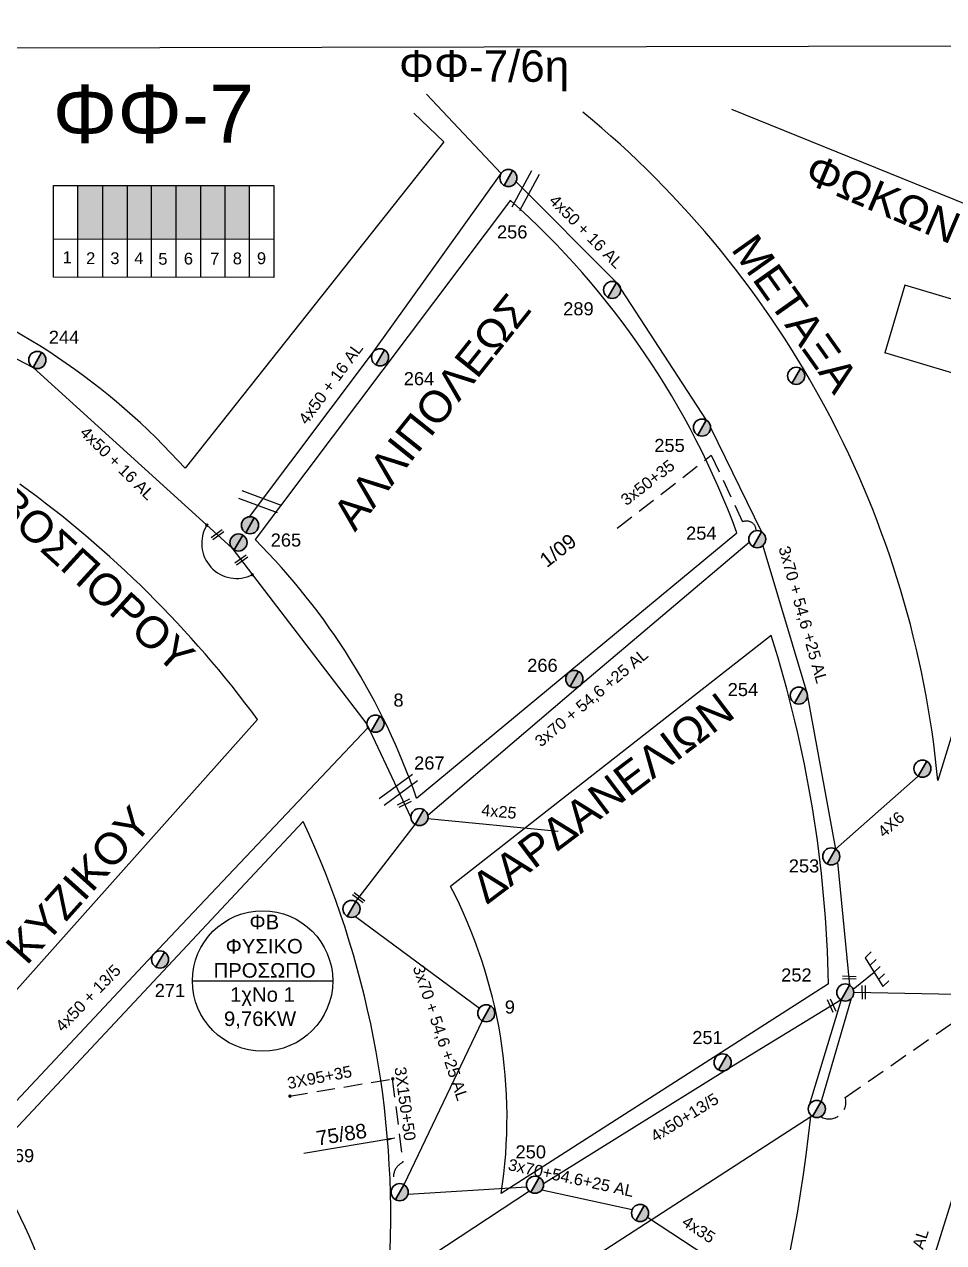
# Model space of a CAD drawing. Header units: millimetres. Extents: x 1421 to 7547, y 822 to 1863.
# Drawn here: x 5951.4 to 6078.1, y 1688.1 to 1855.8 of the extents above; entities that cross this region are included whole.
import ezdxf
from ezdxf.enums import TextEntityAlignment as Align

# ---------------------------------------------------------------- set-up
doc = ezdxf.new("R2010")
doc.units = ezdxf.units.MM
doc.linetypes.add('DASHED', pattern=[19.05, 12.7, -6.35])
doc.layers.get('0').update_dxf_attribs({"lineweight": 30})
for name, color, linetype, lineweight in [('4x35', 1, 'DASHED', 30), ('4x50+13_5', 7, 'Continuous', 30), ('Pillar OTE', 7, 'Continuous', 30), ('TEXT_ΚΑΛΩΔΙΩΝ', 7, 'Continuous', 30), ('Άγνωστο Υπόγειο Καλώδιο', 7, 'DASHED', 30), ('Γυμνά εναέρια ΧΤ και ΦΟΠ (3Φ)   4x50+16AL', 7, 'Continuous', 30), ('Εναέρια παροχή ΧΤ 4x25', 7, 'SYN_LINE', 30), ('Επιγραφές - Σχήματα', 7, 'Continuous', 30), ('Καλωδια Χ.Τ 3x95+35', 7, 'DASHED', 30), ('Καλωδια Χ.Τ. 3x50+35', 7, 'Continuous', 30), ('Καλώδια ΧΤ   3x150+50CU', 7, 'DASHED', 30), ('Καλώδια ΧΤ   3x150AL+50CU', 7, 'DASHED', 30), ('Μηχανική τομή', 7, 'Continuous', 30), ('Στύλος Ξύλινος', 7, 'Continuous', 30), ('Στύλος Ξύλινος @ 1', 7, 'Continuous', 30), ('Στύλος ΦΜ', 7, 'Continuous', 30), ('Στύλος ΦΜ @ 1', 7, 'Continuous', 30), ('ΣΥΝ.ΚΑΛ4Χ6', 7, 'YPARXSK3X70+54', 30), ('Συνδέσεις', 7, 'Continuous', 30), ('Συνεστραμμένα ΧΤ   3x70+54.6+25 AL', 7, 'SYN_LINE', 30), ('Τομή', 7, 'Continuous', 30), ('Υπόβαθρο ΔΕΗ', 7, 'Continuous', 30)]:
    doc.layers.add(name, color=color, linetype=linetype, lineweight=lineweight)
doc.styles.add('arial', font='arial.ttf')
doc.styles.get("Standard").update_dxf_attribs({"font": 'arial.ttf'})
doc.linetypes.add('SYN_LINE', pattern='A,0.5,-0.0001,["/\\/\\/\\/",Standard,S=0.1,R=0,X=0,Y=-0.05],-0.25', length=0.7501)
doc.linetypes.add('YPARXSK3X70+54', pattern='A,2.5,[131,ltypeshp.shx,S=1,R=0,X=-9e-10,Y=0],-1e-11,[131,ltypeshp.shx,S=-1,R=180,X=2,Y=0],-4.1,[131,ltypeshp.shx,S=1,R=0,X=-0.1,Y=0],-1.9,2,0', length=10.5)
doc.dimstyles.new('ISO-25', dxfattribs={"dimtxt": 2.5, "dimasz": 2.5, "dimexe": 1.25, "dimexo": 0.625, "dimtad": 1, "dimtxsty": 'Standard', "dimcen": 2.5, "dimadec": 0, "dimazin": 0, "dimtfac": 1, "dimtmove": 0, "dimatfit": 3, "dimfxl": 1, "dimarcsym": 0})

# ---------------------------------------------------------------- blocks, each defined once
blk = doc.blocks.new('ΥΠΑΡΧΩΝ ΤΣΙΜΕΝΤΕΝΙΟΣ ΣΤΥΛΟΣ')
at = {"layer": 'Στύλος ΦΜ'}
blk.add_hatch(color=7, dxfattribs=at).paths.add_polyline_path([(-1.29, -2.28, 0.574793), (2.62, 0, 0.268822), (1.3, 2.27)])
at = {"layer": 'Στύλος ΦΜ', "color": 7}
blk.add_line((-1.29, -2.28), (1.3, 2.27), dxfattribs=at)
blk.add_circle((0, 0), 2.62, dxfattribs=at)
at = {"layer": 'Στύλος ΦΜ', "flags": 4}
for tag, p in [('ΑΡΙΘΜΟΣ', (-4.68, 8.05)), ('ΤΥΠΟΣ', (-4.91, 3.03))]:
    blk.add_attdef(tag, p, '', height=4, dxfattribs=at)
blk = doc.blocks.new('ΥΠΑΡΧΩΝ ΞΥΛΙΝΟΣ ΣΤΥΛΟΣ')
at = {"layer": 'Στύλος Ξύλινος'}
h = blk.add_hatch(color=7, dxfattribs=at)
h.paths.add_polyline_path([(-2.62, 0, 0.270008), (-1.29, -2.28), (1.3, 2.27, 0.576266)])
h.paths.add_polyline_path([(-1.29, -2.28, 0.574793), (2.62, 0, 0.268822), (1.3, 2.27)])
at = {"layer": 'Στύλος Ξύλινος', "color": 7}
blk.add_line((-1.29, -2.28), (1.3, 2.27), dxfattribs=at)
blk.add_circle((0, 0), 2.62, dxfattribs=at)
at = {"layer": 'Στύλος Ξύλινος', "flags": 4}
for tag, p in [('ΑΡΙΘΜΟΣ', (-4.91, 8.6)), ('ΤΥΠΟΣ', (-4.85, 3.39))]:
    blk.add_attdef(tag, p, '', height=4, dxfattribs=at)
blk = doc.blocks.new('ΜΗΧΑΝΙΚΗ ΤΟΜΗ')
at = {"layer": 'Μηχανική τομή', "lineweight": -3, "ltscale": 40}
for p, q in [((-3.78, 1.15), (3.8, 1.15)), ((3.8, -0.4), (-3.78, -0.4))]:
    blk.add_line(p, q, dxfattribs=at)
blk = doc.blocks.new('ΤΟΜΗ')
at = {"layer": 'Τομή', "lineweight": -3, "ltscale": 40}
for p, q in [((-11.37, 1.1), (11.37, 1.1)), ((11.37, -3.57), (-11.37, -3.57))]:
    blk.add_line(p, q, dxfattribs=at)
blk = doc.blocks.new('_ΣΥΝΔΕΣΗ')
at = {"layer": 'Συνδέσεις', "linetype": 'SYN_LINE', "ltscale": 40}
blk.add_hatch(color=256, dxfattribs=at).paths.add_polyline_path([(0.5, -0.01, 1), (-0.5, -0.01, 1)])
at = {"layer": 'Συνδέσεις'}
blk.add_circle((0, -0.01), 0.5, dxfattribs=at)
blk = doc.blocks.new('A$C4BA07827')
at = {"lineweight": -3}
for p, q in [((0, 4.84), (2.52, 2.11)), ((4.43, 3.45), (0.61, 0.78)), ((4.43, 3.45), (5.28, 2.68)), ((2.52, 2.11), (3.36, 1.34)), ((3.41, 2.74), (4.26, 1.96)), ((0.61, 0.78), (1.46, 0)), ((1.55, 1.43), (2.39, 0.66))]:
    blk.add_line(p, q, dxfattribs=at)

msp = doc.modelspace()

# ---------------------------------------------------------------- hatches: boundary and pattern name
at = {"layer": 'Καλώδια ΧΤ   3x150+50CU', "linetype": 'DASHED', "lineweight": -3, "ltscale": 0.2}
h = msp.add_hatch(color=30, dxfattribs=at)
h.dxf.hatch_style = 1
h.paths.add_polyline_path([(5958.79, 1826.29), (5962.23, 1826.29), (5962.23, 1833.65), (5958.79, 1833.65)])
h = msp.add_hatch(color=27, dxfattribs=at)
h.dxf.hatch_style = 1
h.paths.add_polyline_path([(5962.23, 1826.29), (5965.67, 1826.28), (5965.67, 1833.65), (5962.23, 1833.65)])
h = msp.add_hatch(color=133, dxfattribs=at)
h.dxf.hatch_style = 1
h.paths.add_polyline_path([(5968.97, 1833.65), (5965.67, 1833.65), (5965.67, 1826.28), (5968.97, 1826.28)])
h = msp.add_hatch(color=1, dxfattribs=at)
h.dxf.hatch_style = 1
h.paths.add_polyline_path([(5972.36, 1826.28), (5972.36, 1833.65), (5968.97, 1833.65), (5968.97, 1826.28)])
h = msp.add_hatch(color=173, dxfattribs=at)
h.dxf.hatch_style = 1
h.paths.add_polyline_path([(5975.75, 1833.65), (5972.36, 1833.65), (5972.36, 1826.28), (5975.75, 1826.27)])
h = msp.add_hatch(color=6, dxfattribs=at)
h.dxf.hatch_style = 1
h.paths.add_polyline_path([(5979.09, 1833.65), (5975.75, 1833.65), (5975.75, 1826.27), (5979.09, 1826.27)])
h = msp.add_hatch(color=2, dxfattribs=at)
h.dxf.hatch_style = 1
h.paths.add_polyline_path([(5979.09, 1826.27), (5982.48, 1826.27), (5982.48, 1833.65), (5979.09, 1833.65)])

# ---------------------------------------------------------------- linework, layer by layer
at = {"lineweight": -3, "ltscale": 0.2}
msp.add_line((5974.59, 1724.09), (5993.92, 1724.09), dxfattribs=at)
at = {"linetype": 'Continuous', "lineweight": -3, "ltscale": 0.2}
msp.add_lwpolyline([(5474.15, 1851.64), (7546.99, 1855.83), (7546.99, 826.44), (5474.15, 822.25)], close=True, dxfattribs=at)
at = {"color": 85, "lineweight": -3, "ltscale": 0.2}
msp.add_lwpolyline([(6019.18, 1834.14), (6033.01, 1820.28), (6045.38, 1801.32)], dxfattribs=at)
at = {"lineweight": -3, "ltscale": 0.2}
msp.add_circle((5984.26, 1724.09), 9.67, dxfattribs=at)
at = {"layer": '4x35', "color": 5, "linetype": 'SYN_LINE', "lineweight": -3, "ltscale": 10}
msp.add_lwpolyline([(6037.29, 1691.54), (6048.54, 1684.15)], dxfattribs=at)
at = {"layer": '4x50+13_5', "color": 133, "lineweight": -3, "ltscale": 0.2}
msp.add_lwpolyline([(5998.78, 1758.96), (5969.13, 1727.65), (5944.88, 1701.8)], dxfattribs=at)
at = {"layer": '4x50+13_5', "color": 5, "lineweight": -3, "ltscale": 0.2}
for points in [[(6063.96, 1721.48), (6048.04, 1711.76), (6022.96, 1696.13)], [(6021.02, 1695.13), (5984.71, 1671.24), (5962.05, 1656.59)]]:
    msp.add_lwpolyline(points, dxfattribs=at)
at = {"layer": 'Pillar OTE', "lineweight": -3, "ltscale": 40}
for points in [[(5955.47, 1821.01), (5955.47, 1833.65), (5985.8, 1833.65), (5985.8, 1820.98), (5955.47, 1821.01)], [(5958.79, 1821.01), (5958.79, 1833.65)], [(5962.23, 1821.01), (5962.23, 1833.65)], [(5965.67, 1821), (5965.67, 1833.65)], [(5968.97, 1821), (5968.97, 1833.65)], [(5972.36, 1821), (5972.36, 1833.65)], [(5975.75, 1820.99), (5975.75, 1833.65)], [(5979.09, 1820.99), (5979.09, 1833.65)], [(5982.48, 1820.99), (5982.48, 1833.65)], [(5955.47, 1826.29), (5985.8, 1826.26)]]:
    msp.add_lwpolyline(points, dxfattribs=at)
at = {"layer": 'Άγνωστο Υπόγειο Καλώδιο', "color": 5, "lineweight": -3, "ltscale": 0.2}
msp.add_lwpolyline([(6061.15, 1705.41, 0.679199), (6064.54, 1708.06), (6083.88, 1721.47, -0.837756), (6090.74, 1722.97), (6127.76, 1712.85, 1.038128), (6133.88, 1708.16)], format="xyb", dxfattribs=at)
at = {"layer": 'Γυμνά εναέρια ΧΤ και ΦΟΠ (3Φ)   4x50+16AL', "color": 173, "lineweight": -3, "ltscale": 0.2}
msp.add_lwpolyline([(5982.46, 1788.03), (5999.41, 1810.53), (6017.13, 1835.3), (6006.85, 1846.2)], dxfattribs=at)
at = {"layer": 'Γυμνά εναέρια ΧΤ και ΦΟΠ (3Φ)   4x50+16AL', "color": 133, "lineweight": -3, "ltscale": 0.2}
msp.add_lwpolyline([(5932.39, 1819.11), (5952.65, 1808.59), (5952.65, 1808.59), (5980.01, 1783.76), (5998.64, 1759.45), (6004.7, 1746.6)], dxfattribs=at)
at = {"layer": 'Εναέρια παροχή ΧΤ 4x25', "color": 7, "linetype": 'SYN_LINE', "lineweight": -3, "ltscale": 10}
msp.add_lwpolyline([(6007.03, 1746.44), (6024.98, 1744.73)], dxfattribs=at)
at = {"layer": 'Καλωδια Χ.Τ 3x95+35', "color": 5, "lineweight": -3, "ltscale": 0.2}
msp.add_lwpolyline([(5987.96, 1708.22), (6002.12, 1710.6)], dxfattribs=at)
at = {"layer": 'Καλωδια Χ.Τ. 3x50+35', "color": 85, "linetype": 'DASHED', "lineweight": -3, "ltscale": 0.2}
msp.add_lwpolyline([(6033.12, 1786.43), (6046.08, 1796.49), (6050.4, 1787.31, -0.54775), (6052.26, 1786.1, 2.485853)], format="xyb", dxfattribs=at)
at = {"layer": 'Καλώδια ΧΤ   3x150AL+50CU', "color": 5, "lineweight": -3, "ltscale": 0.2}
msp.add_lwpolyline([(6002.12, 1710.6), (6003.59, 1699.12, 0.428601), (6002.55, 1696.01)], format="xyb", dxfattribs=at)
at = {"layer": 'ΣΥΝ.ΚΑΛ4Χ6', "color": 85, "linetype": 'SYN_LINE', "lineweight": -3, "ltscale": 20}
msp.add_lwpolyline([(6063.2, 1742.26), (6074.59, 1752.3)], dxfattribs=at)
at = {"layer": 'Συνεστραμμένα ΧΤ   3x70+54.6+25 AL', "color": 85, "lineweight": -3, "ltscale": 20}
for points in [[(6045.98, 1800.3), (6053, 1785.95)], [(6007.02, 1746.94), (6028.05, 1764.86), (6051.32, 1784.51)], [(6053.16, 1784.02), (6059.26, 1763.77), (6063.2, 1742.26)], [(5997.1, 1735.04), (6005.3, 1745.64)], [(6063.47, 1740.43), (6065.13, 1723.52)], [(6065.72, 1722.56), (6086.79, 1722.13)]]:
    msp.add_lwpolyline(points, dxfattribs=at)
at = {"layer": 'Συνεστραμμένα ΧΤ   3x70+54.6+25 AL', "color": 5, "lineweight": -3, "ltscale": 20}
for points in [[(5997.08, 1732.98), (6014.14, 1720.35)], [(6063.96, 1721.48), (6059.56, 1706.96)], [(6065.36, 1721.65), (6061.21, 1707.48)], [(6014.5, 1718.62), (6003.74, 1696.02)], [(6004.3, 1694.71), (6020.64, 1695.75)], [(6022.73, 1695.3), (6035.19, 1692.6)]]:
    msp.add_lwpolyline(points, dxfattribs=at)
at = {"layer": 'Συνεστραμμένα ΧΤ   3x70+54.6+25 AL', "color": 10, "lineweight": -3, "ltscale": 20}
msp.add_lwpolyline([(6039.63, 1633.05), (6044.61, 1642.06), (6065.91, 1651.41), (6079.12, 1693.56), (6087.09, 1720.33)], dxfattribs=at)
at = {"layer": 'Υπόβαθρο ΔΕΗ', "lineweight": -3, "ltscale": 0.2}
for points in [[(6048.86, 1844.15), (6099.43, 1823.7), (6077.3, 1751.68)], [(6005.08, 1843.6), (6009.22, 1839.64), (5973.58, 1794.69)], [(6018.41, 1831.6), (5983.22, 1784.88)], [(6072.75, 1819.91), (6069.98, 1810.59)], [(6087.07, 1815.66), (6072.75, 1819.91)], [(6084.29, 1806.33), (6069.98, 1810.59)], [(6005.47, 1749.25), (6049.61, 1785.79)], [(6054.33, 1771.65), (6010.17, 1737.11)], [(5983.58, 1760.09), (5938.7, 1709.85)], [(5946.61, 1699.89), (5989.85, 1746.06)], [(6062.22, 1723.67), (6017.14, 1694.8)], [(5963.07, 1642.85), (6059.79, 1705.44)]]:
    msp.add_lwpolyline(points, dxfattribs=at)
for centre, radius, start, end in [((5942.17, 1738.92), 135.73, 5.394, 50.5568), ((5942.56, 1746.41), 114.06, 20.1978, 48.3166), ((5903.94, 1732.34), 93.47, 41.8404, 70.4345), ((5863.03, 1671.03), 149.88, 36.457, 54.1452), ((5917.19, 1718.88), 93.36, 18.9839, 44.9848), ((5893.38, 1720.55), 168.87, 1.0582, 17.6132), ((5873.19, 1691.65), 128.73, 357.0474, 25.0036), ((5948.96, 1705.29), 68.98, 351.2551, 27.4712), ((5858.77, 1726.39), 202.1, 329.6634, 354.0497), ((5827.59, 1633.31), 136.38, 10.9665, 29.2232)]:
    msp.add_arc(centre, radius, start, end, dxfattribs=at)
at = {"layer": 'Υπόβαθρο ΔΕΗ', "lineweight": -3}
msp.add_arc((5980.68, 1784.34), 4.81, 148.3213, 296.8402, dxfattribs=at)

# ---------------------------------------------------------------- block references
at = {"layer": 'Μηχανική τομή', "lineweight": -3}
for p, xscale, yscale, zscale, rotation in [((5978.11, 1785.48), 0.2499999999999189, 0.2499999999999189, 0.2499999999999189, 36.5656646904202), ((5981.37, 1781.98), 0.249999999999919, 0.249999999999919, 0.249999999999919, 34.3673946974674), ((6003.83, 1748.48), 0.249999999999919, 0.249999999999919, 0.249999999999919, 25.93979428832785), ((5997.44, 1735.48), 0.2499999999999189, 0.2499999999999189, 0.2499999999999189, 322.869400542712), ((6065.09, 1724.46), 0.249999999999919, 0.249999999999919, 0.249999999999919, 357.5176823294901), ((6067.18, 1722.53), 0.249999999999919, 0.249999999999919, 0.249999999999919, 90.52909962289613), ((6062.75, 1720.74), 0.249999999999919, 0.249999999999919, 0.249999999999919, 113.9669050637285)]:
    msp.add_blockref('ΜΗΧΑΝΙΚΗ ΤΟΜΗ', p, dxfattribs=dict(at, xscale=xscale, yscale=yscale, zscale=zscale, rotation=rotation))
at = {"layer": 'Στύλος Ξύλινος @ 1', "lineweight": -3, "ltscale": 40}
ref = msp.add_blockref('ΥΠΑΡΧΩΝ ΞΥΛΙΝΟΣ ΣΤΥΛΟΣ', (5982.53, 1786.85), dxfattribs=dict(at, xscale=0.4499999999998181, yscale=0.4499999999998181, zscale=0.4499999999998181))
ref.add_attrib('ΤΥΠΟΣ', '265', (5985.38, 1783.91), dxfattribs={"layer": 'Στύλος Ξύλινος', "height": 1.8, "flags": 4})
at = {"layer": 'Στύλος Ξύλινος @ 1', "lineweight": -3, "ltscale": 40, "xscale": 0.4499999999998181, "yscale": 0.4499999999998181, "zscale": 0.4499999999998181}
msp.add_blockref('ΥΠΑΡΧΩΝ ΞΥΛΙΝΟΣ ΣΤΥΛΟΣ', (5980.94, 1784.48), dxfattribs=at)
at = {"layer": 'Στύλος Ξύλινος @ 1', "lineweight": -3, "ltscale": 40}
ref = msp.add_blockref('ΥΠΑΡΧΩΝ ΞΥΛΙΝΟΣ ΣΤΥΛΟΣ', (6027.21, 1765.68), dxfattribs=dict(at, xscale=0.4499999999998181, yscale=0.4499999999998181, zscale=0.4499999999998181))
ref.add_attrib('ΤΥΠΟΣ', '266', (6020.72, 1766.66), dxfattribs={"layer": 'Στύλος Ξύλινος', "height": 1.8, "flags": 4})
at = {"layer": 'Στύλος ΦΜ @ 1', "lineweight": -3, "ltscale": 40}
ref = msp.add_blockref('ΥΠΑΡΧΩΝ ΤΣΙΜΕΝΤΕΝΙΟΣ ΣΤΥΛΟΣ', (6018.13, 1834.68), dxfattribs=dict(at, xscale=0.4499999999998181, yscale=0.4499999999998181, zscale=0.4499999999998181))
ref.add_attrib('ΤΥΠΟΣ', '256', (6016.55, 1826.35), dxfattribs={"layer": 'Στύλος ΦΜ', "height": 1.8, "flags": 4})
ref = msp.add_blockref('ΥΠΑΡΧΩΝ ΤΣΙΜΕΝΤΕΝΙΟΣ ΣΤΥΛΟΣ', (6032.43, 1819.26), dxfattribs=dict(at, xscale=0.4499999999998181, yscale=0.4499999999998181, zscale=0.4499999999998181))
ref.add_attrib('ΤΥΠΟΣ', '289', (6025.68, 1815.76), dxfattribs={"layer": 'Στύλος ΦΜ', "height": 1.8, "flags": 4})
ref = msp.add_blockref('ΥΠΑΡΧΩΝ ΤΣΙΜΕΝΤΕΝΙΟΣ ΣΤΥΛΟΣ', (5953.23, 1809.61), dxfattribs=dict(at, xscale=0.4499999999998181, yscale=0.4499999999998181, zscale=0.4499999999998181))
ref.add_attrib('ΤΥΠΟΣ', '244', (5954.81, 1811.84), dxfattribs={"layer": 'Στύλος ΦΜ', "height": 1.8, "flags": 4})
ref = msp.add_blockref('ΥΠΑΡΧΩΝ ΤΣΙΜΕΝΤΕΝΙΟΣ ΣΤΥΛΟΣ', (6000.45, 1809.98), dxfattribs=dict(at, xscale=0.4499999999998181, yscale=0.4499999999998181, zscale=0.4499999999998181))
ref.add_attrib('ΤΥΠΟΣ', '264', (6003.71, 1806.14), dxfattribs={"layer": 'Στύλος ΦΜ', "height": 1.8, "flags": 4})
at = {"layer": 'Στύλος ΦΜ @ 1', "lineweight": -3, "ltscale": 40, "xscale": 0.4499999999998181, "yscale": 0.4499999999998181, "zscale": 0.4499999999998181}
for p in [(6057.77, 1807.42), (6075.17, 1753.33), (5996.51, 1734.01), (6060.62, 1706.46), (6003.15, 1695), (6036.27, 1692.13)]:
    msp.add_blockref('ΥΠΑΡΧΩΝ ΤΣΙΜΕΝΤΕΝΙΟΣ ΣΤΥΛΟΣ', p, dxfattribs=at)
at = {"layer": 'Στύλος ΦΜ @ 1', "lineweight": -3, "ltscale": 40}
ref = msp.add_blockref('ΥΠΑΡΧΩΝ ΤΣΙΜΕΝΤΕΝΙΟΣ ΣΤΥΛΟΣ', (6044.8, 1800.3), dxfattribs=dict(at, xscale=0.4499999999998181, yscale=0.4499999999998181, zscale=0.4499999999998181))
ref.add_attrib('ΤΥΠΟΣ', '255', (6038.23, 1796.94), dxfattribs={"layer": 'Στύλος ΦΜ', "height": 1.8, "flags": 4})
ref = msp.add_blockref('ΥΠΑΡΧΩΝ ΤΣΙΜΕΝΤΕΝΙΟΣ ΣΤΥΛΟΣ', (6052.41, 1784.93), dxfattribs=dict(at, xscale=0.4499999999998181, yscale=0.4499999999998181, zscale=0.4499999999998181))
ref.add_attrib('ΤΥΠΟΣ', '254', (6042.61, 1784.86), dxfattribs={"layer": 'Στύλος ΦΜ', "height": 1.8, "flags": 4})
ref = msp.add_blockref('ΥΠΑΡΧΩΝ ΤΣΙΜΕΝΤΕΝΙΟΣ ΣΤΥΛΟΣ', (6058.14, 1763.39), dxfattribs=dict(at, xscale=0.4499999999998181, yscale=0.4499999999998181, zscale=0.4499999999998181))
ref.add_attrib('ΤΥΠΟΣ', '254', (6048.34, 1763.32), dxfattribs={"layer": 'Στύλος ΦΜ', "height": 1.8, "flags": 4})
ref = msp.add_blockref('ΥΠΑΡΧΩΝ ΤΣΙΜΕΝΤΕΝΙΟΣ ΣΤΥΛΟΣ', (5999.81, 1759.52), dxfattribs=dict(at, xscale=0.4499999999998181, yscale=0.4499999999998181, zscale=0.4499999999998181))
ref.add_attrib('ΤΥΠΟΣ', '8', (6002.29, 1761.87), dxfattribs={"layer": 'Στύλος ΦΜ', "height": 1.8, "flags": 4})
ref = msp.add_blockref('ΥΠΑΡΧΩΝ ΤΣΙΜΕΝΤΕΝΙΟΣ ΣΤΥΛΟΣ', (6005.88, 1746.66), dxfattribs=dict(at, xscale=0.4499999999998181, yscale=0.4499999999998181, zscale=0.4499999999998181))
ref.add_attrib('ΤΥΠΟΣ', '267', (6005.14, 1753.21), dxfattribs={"layer": 'Στύλος ΦΜ', "height": 1.8, "flags": 4})
ref = msp.add_blockref('ΥΠΑΡΧΩΝ ΤΣΙΜΕΝΤΕΝΙΟΣ ΣΤΥΛΟΣ', (6062.61, 1741.24), dxfattribs=dict(at, xscale=0.4499999999998181, yscale=0.4499999999998181, zscale=0.4499999999998181))
ref.add_attrib('ΤΥΠΟΣ', '253', (6056.76, 1739.03), dxfattribs={"layer": 'Στύλος ΦΜ', "height": 1.8, "flags": 4})
ref = msp.add_blockref('ΥΠΑΡΧΩΝ ΤΣΙΜΕΝΤΕΝΙΟΣ ΣΤΥΛΟΣ', (5970.14, 1727.05), dxfattribs=dict(at, xscale=0.4499999999998181, yscale=0.4499999999998181, zscale=0.4499999999998181))
ref.add_attrib('ΤΥΠΟΣ', '271', (5969.4, 1721.88), dxfattribs={"layer": 'Στύλος ΦΜ', "height": 1.8, "flags": 4})
ref = msp.add_blockref('ΥΠΑΡΧΩΝ ΤΣΙΜΕΝΤΕΝΙΟΣ ΣΤΥΛΟΣ', (6064.54, 1722.5), dxfattribs=dict(at, xscale=0.4499999999998181, yscale=0.4499999999998181, zscale=0.4499999999998181))
ref.add_attrib('ΤΥΠΟΣ', '252', (6055.71, 1724.01), dxfattribs={"layer": 'Στύλος ΦΜ', "height": 1.8, "flags": 4})
ref = msp.add_blockref('ΥΠΑΡΧΩΝ ΤΣΙΜΕΝΤΕΝΙΟΣ ΣΤΥΛΟΣ', (6015.08, 1719.64), dxfattribs=dict(at, xscale=0.4499999999998181, yscale=0.4499999999998181, zscale=0.4499999999998181))
ref.add_attrib('ΤΥΠΟΣ', '9', (6017.63, 1719.6), dxfattribs={"layer": 'Στύλος ΦΜ', "height": 1.8, "flags": 4})
ref = msp.add_blockref('ΥΠΑΡΧΩΝ ΤΣΙΜΕΝΤΕΝΙΟΣ ΣΤΥΛΟΣ', (6047.65, 1712.87), dxfattribs=dict(at, xscale=0.4499999999998181, yscale=0.4499999999998181, zscale=0.4499999999998181))
ref.add_attrib('ΤΥΠΟΣ', '251', (6043.46, 1715.4), dxfattribs={"layer": 'Στύλος ΦΜ', "height": 1.8, "flags": 4})
ref = msp.add_blockref('ΥΠΑΡΧΩΝ ΤΣΙΜΕΝΤΕΝΙΟΣ ΣΤΥΛΟΣ', (5944.3, 1700.78), dxfattribs=dict(at, xscale=0.4499999999998181, yscale=0.4499999999998181, zscale=0.4499999999998181))
ref.add_attrib('ΤΥΠΟΣ', '269', (5948.6, 1699.14), dxfattribs={"layer": 'Στύλος ΦΜ', "height": 1.8, "flags": 4})
ref = msp.add_blockref('ΥΠΑΡΧΩΝ ΤΣΙΜΕΝΤΕΝΙΟΣ ΣΤΥΛΟΣ', (6021.79, 1696.02), dxfattribs=dict(at, xscale=0.4499999999998181, yscale=0.4499999999998181, zscale=0.4499999999998181))
ref.add_attrib('ΤΥΠΟΣ', '250', (6019.11, 1699.65), dxfattribs={"layer": 'Στύλος ΦΜ', "height": 1.8, "flags": 4})
at = {"layer": 'Συνδέσεις', "lineweight": -3, "xscale": 0.25, "yscale": 0.25, "zscale": 0.25}
for p in [(5976.59, 1786.86), (5982.85, 1780.04), (6002.19, 1710.61), (5988.03, 1708.23)]:
    msp.add_blockref('_ΣΥΝΔΕΣΗ', p, dxfattribs=at)
at = {"layer": 'Τομή', "lineweight": -3, "xscale": 0.2499999999998872, "yscale": 0.2499999999998872, "zscale": 0.2499999999998872}
for p, rotation in [((6020.24, 1833.08), 61.68764126133249), ((5983.73, 1789.81), 159.4499336258573), ((6002.79, 1750.68), 36.4489341411639)]:
    msp.add_blockref('ΤΟΜΗ', p, dxfattribs=dict(at, rotation=rotation))
at = {"layer": 'Υπόβαθρο ΔΕΗ', "lineweight": -3, "ltscale": 0.2, "rotation": 86.30030503917415}
msp.add_blockref('A$C4BA07827', (6070.46, 1722.65), dxfattribs=at)

# ---------------------------------------------------------------- texts
at = {"lineweight": -3, "ltscale": 40, "insert": (6003.05, 1852.25), "char_height": 4, "width": 51.2353, "attachment_point": 1, "style": 'arial'}
msp.add_mtext('{\\H1.083x;ΦΦ-7/6η}', dxfattribs=at)
at = {"lineweight": -3, "ltscale": 40, "char_height": 4, "attachment_point": 1, "style": 'arial'}
for s, insert, width, rotation in [('{\\H1.083x;ΦΩΚΩΝ}', (6060.3, 1838.19), 35.3422, 337.0071), ('{\\H1.083x;ΜΕΤΑΞΑ}', (6052.23, 1827.38), 35.3422, 305.3235), ('{\\H1.083x;AΛΛΙΠΟΛΕΩΣ}', (5993.6, 1788.53), 35.3422, 51.3848), ('{\\H1.083x;ΒΟΣΠΟΡΟΥ}', (5949.87, 1792.55), 35.3422, 317.6211), ('{\\H1.083x;ΔΑΡΔΑΝΕΛΙΩΝ}', (6012.54, 1737.97), 42.797, 37.1016), ('{\\H1.083x;ΚΥΖΙΚΟΥ}', (5948.53, 1729), 35.3422, 48.1951)]:
    msp.add_mtext(s, dxfattribs=dict(at, insert=insert, width=width, rotation=rotation))
at = {"lineweight": -3, "ltscale": 30, "char_height": 1.63, "width": 11.2573, "attachment_point": 1}
for s, insert in [('1', (5956.71, 1824.57)), ('2', (5959.95, 1824.44)), ('3', (5963.28, 1824.44)), ('4', (5966.58, 1824.44)), ('5', (5969.89, 1824.36)), ('6', (5973.41, 1824.39)), ('7', (5977.04, 1824.39)), ('8', (5980.15, 1824.41)), ('9', (5983.48, 1824.44))]:
    msp.add_mtext(s, dxfattribs=dict(at, insert=insert))
at = {"layer": 'TEXT_ΚΑΛΩΔΙΩΝ', "lineweight": -3, "ltscale": 0.2, "style": 'arial'}
for s, rotation, p in [('4x50 + 16 AL', 314.9495, (6023.61, 1831.42)), ('4x50 + 16 AL', 53.6651, (5990.36, 1800.58)), ('4x50 + 16 AL', 315.4594, (5958.98, 1799.47)), ('3x70 + 54,6 +25 AL', 285.727, (6055.32, 1783.71)), ('3x70 + 54,6 +25 AL', 40.0796, (6022.61, 1756.22)), ('4x25', 354.6778, (6014.34, 1746.86)), ('4x50 + 13/5', 45.9823, (5956.71, 1716.97)), ('3x70 + 54,6 +25 AL', 288.4942, (6004.93, 1725.95)), ('3x70 + 54,6 +25 AL', 72.3798, (6070.17, 1671.03))]:
    msp.add_text(s, height=1.6, rotation=rotation, dxfattribs=at).set_placement(p)
at = {"layer": 'TEXT_ΚΑΛΩΔΙΩΝ', "lineweight": -3, "ltscale": 0.2}
for s, rotation, p in [(' 3x50+35', 37.8471, (6037.06, 1792.55)), ('4Χ6', 41.3842, (6070.84, 1745.66)), ('4x50+13/5', 31.9271, (6042.4, 1705.3)), ('3x70+54.6+25 AL', 347.7527, (6026.77, 1696.98)), ('4x35', 326.682, (6044.36, 1689.88))]:
    msp.add_text(s, height=1.6, rotation=rotation, dxfattribs=at).set_placement(p, align=Align.MIDDLE_CENTER)
at = {"layer": 'TEXT_ΚΑΛΩΔΙΩΝ', "lineweight": -3, "char_height": 1.6, "attachment_point": 1}
for s, insert, rotation in [('3X95+35', (5987.53, 1710.76), 10.9049), ('3X150+50', (6004.01, 1712.37), 277.7572)]:
    msp.add_mtext_dynamic_manual_height_columns(s, width=1.8, gutter_width=12.5, heights=[0.0453], dxfattribs=dict(at, insert=insert, rotation=rotation))
at = {"layer": 'Υπόβαθρο ΔΕΗ', "lineweight": -3, "attachment_point": 1}
for s, width, heights, insert, char_height in [('ΦΦ-7', 30.8332, [0], (5955.33, 1847.52), 8), ('{\\W8.64836; }ΦΒ \\P{\\W4.42067; }ΦΥΣΙΚΟ \\P{\\W2.28183; }ΠΡΟΣΩΠΟ', 17.2548, [9.11], (5975.74, 1733.21), 2), ('{\\W5.8935; }1χΝο 1\\P{\\W4.80739; }9,76KW', 17.2548, [0], (5975.21, 1723.22), 2)]:
    msp.add_mtext_dynamic_manual_height_columns(s, width=width, gutter_width=12.5, heights=heights, dxfattribs=dict(at, insert=insert, char_height=char_height))
at = {"layer": 'Υπόβαθρο ΔΕΗ', "lineweight": -3, "char_height": 2, "attachment_point": 1}
for s, insert, rotation in [('1/09', (6022.19, 1782.5), 38.0962), ('75/88', (5991.52, 1703.39), 9.256)]:
    msp.add_mtext_dynamic_manual_height_columns(s, width=17.2548, gutter_width=12.5, heights=[0], dxfattribs=dict(at, insert=insert, rotation=rotation))

# ---------------------------------------------------------------- leaders
at = {"layer": 'Επιγραφές - Σχήματα', "lineweight": -3, "ltscale": 40}
msp.add_leader([(6002.49, 1702.44), (5989.95, 1700.34)], dimstyle='ISO-25', override={"dimasz": 1, "dimtad": 0}, dxfattribs=at)

doc.saveas('drawing.dxf')
